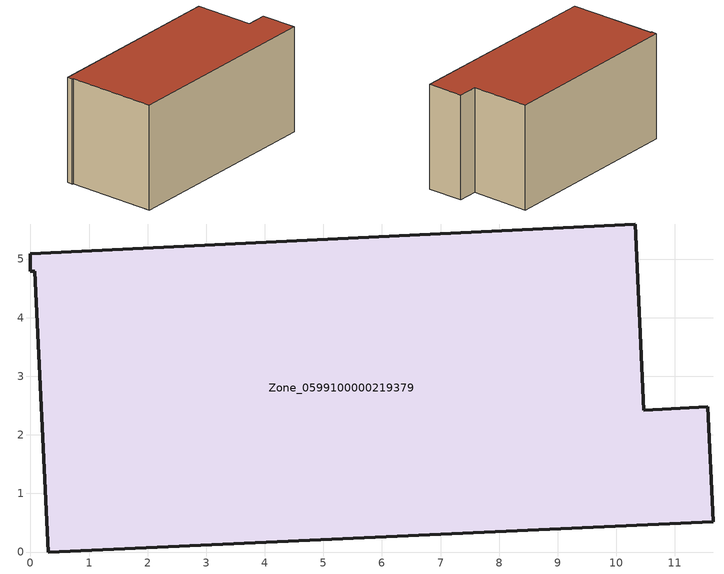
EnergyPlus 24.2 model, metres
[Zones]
Zone_0599100000219379
 floor ground (C_G): 0,5.09 10.32,5.6 10.47,2.42 11.56,2.48 11.65,0.52 0.3,0 0.07,4.79 0,4.79 z0
 wall outside (C_F): 10.32,5.6 0,5.09 0,4.79 0.07,4.79 0.3,0 11.65,0.52 11.56,2.48 10.47,2.42 10.32,5.6 z0:5.72
 roof outside (C_R): 10.47,2.42 10.32,5.6 0,5.09 0,4.79 0.07,4.79 0.3,0 11.65,0.52 11.56,2.48 z5.72
[BUILDING]
Pand.0599100000219379: North Axis=0; Terrain=City; Loads Convergence Tolerance Value=0.04; Temperature Convergence Tolerance Value=0.4; Solar Distribution=FullExterior; Maximum Number of Warmup Days=25; Minimum Number of Warmup Days=1
[Site:Location]
Rotterdam.The.Hague.AP_ZH_NLD Design_Conditions: Latitude=51.96; Longitude=4.45; Time Zone=1; Elevation=-4.5
[SITE:GROUNDTEMPERATURE:BUILDINGSURFACE]
18, 18, 18, 18, 18, 18, 18, 18, 18, 18, 18, 18
[MATERIAL] Thermal Absorptance=0.9; Solar Absorptance=0.7; Visible Absorptance=0.7
Name | Roughness | Thickness | Conductivity | Density | Specific Heat
G.TI.1946-1964 | MediumSmooth | 0.15 | 1 | 540 | 1210
F.TI.1946-1964 | Rough | 0.3 | 0.857143 | 1920 | 840
R.TI.1946-1964 | MediumRough | 0.2 | 0.277778 | 1500 | 1000
[CONSTRUCTION]
C_G: G.TI.1946-1964
C_F: F.TI.1946-1964
C_R: R.TI.1946-1964
[ZONE]
Zone_0599100000219379: Type=1; Multiplier=1; Ceiling Height=Autocalculate; Volume=Autocalculate; Floor Area=autocalculate; Part of Total Floor Area=Yes
[ZONEINFILTRATION:DESIGNFLOWRATE]
Infil_Zone_0599100000219379: Zone or ZoneList or Space or SpaceList=Zone_0599100000219379; Schedule=AlwaysOn; Design Flow Rate Calculation Method=Flow/Area; Flow Rate per Floor Area=0.003; Constant Term Coefficient=1; Temperature Term Coefficient=0; Velocity Term Coefficient=0; Velocity Squared Term Coefficient=0
[HVACTEMPLATE:ZONE:IDEALLOADSAIRSYSTEM]
Zone_0599100000219379: Maximum Heating Supply Air Temperature=50; Minimum Cooling Supply Air Temperature=13; Maximum Heating Supply Air Humidity Ratio=0.0156; Minimum Cooling Supply Air Humidity Ratio=0.0077; Heating Limit=NoLimit; Cooling Limit=NoLimit; Dehumidification Control Type=ConstantSensibleHeatRatio; Cooling Sensible Heat Ratio=0.7; Dehumidification Setpoint=60; Humidification Control Type=None; Humidification Setpoint=30; Outdoor Air Method=None; Outdoor Air Flow Rate per Person=0.00944; Outdoor Air Flow Rate per Zone Floor Area=0; Outdoor Air Flow Rate per Zone=0; Demand Controlled Ventilation Type=None; Outdoor Air Economizer Type=NoEconomizer; Heat Recovery Type=None; Sensible Heat Recovery Effectiveness=0.7; Latent Heat Recovery Effectiveness=0.65
[ZONECONTROL:THERMOSTAT]
ThermostatControl_Zone_0599100000219379: Zone or ZoneList=Zone_0599100000219379; Control Type Schedule=DualSetpointControlType; Control 1=Thermostat_Zone_0599100000219379; Temperature Difference Between Cutout And Setpoint=0
[THERMOSTATSETPOINT:DUALSETPOINT]
Thermostat_Zone_0599100000219379: Heating Setpoint Temperature Schedule=HeatingSetpoint_Zone_0599100000219379; Cooling Setpoint Temperature Schedule=CoolingSetpoint_Zone_0599100000219379
[SCHEDULE:COMPACT]
HeatingSetpoint_Zone_0599100000219379: Through: 12/31, For: AllDays, Until: 24:00, 21
CoolingSetpoint_Zone_0599100000219379: Through: 12/31, For: AllDays, Until: 24:00, 24
DualSetpointControlType: Through: 12/31, For: AllDays, Until: 24:00, 4
AlwaysOn: Through: 12/31, For: AllDays, Until: 24:00, 1
